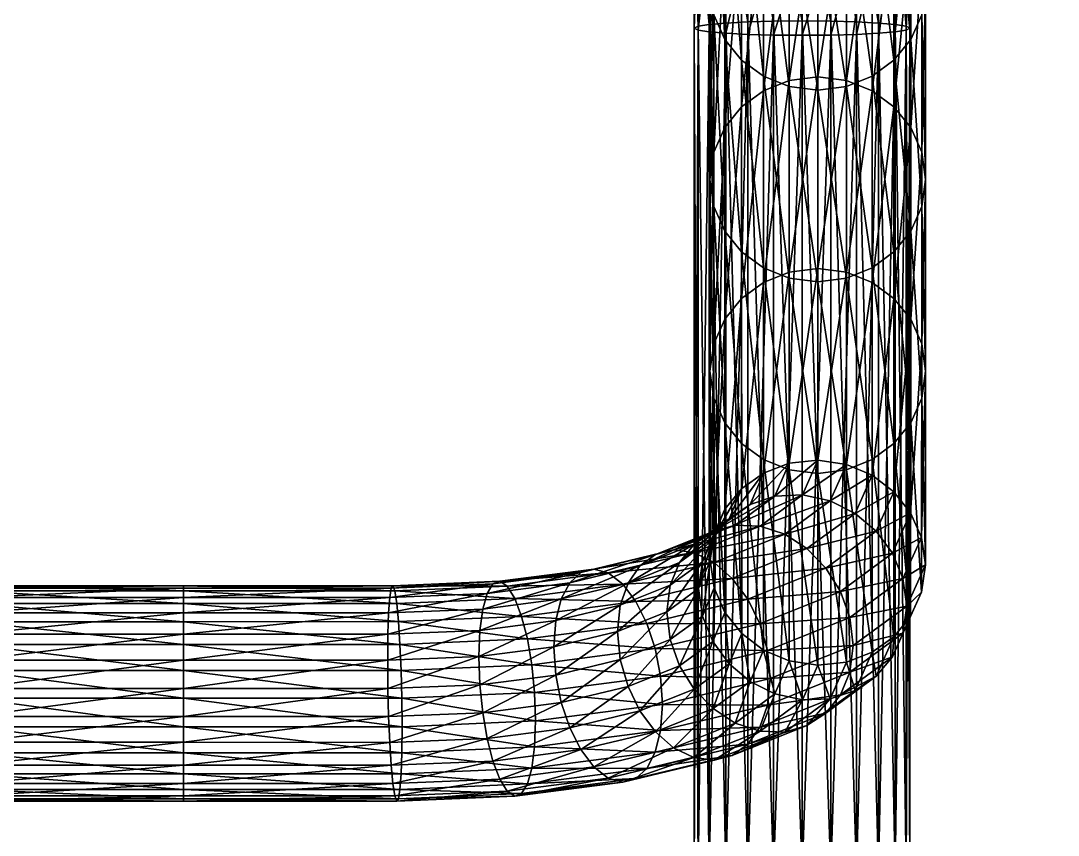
# Model space of a CAD drawing. Extents: x -41.6 to 42.5, y -37.8 to 42.9.
# Drawn here: x 30.28 to 42.55, y 20.46 to 30.09 of the extents above; entities that cross this region are included whole.
import ezdxf

# ---------------------------------------------------------------- set-up
doc = ezdxf.new("R2010")
doc.units = 0
doc.layers.add('VASSCRM', color=2, linetype='CONTINUOUS')
doc.layers.add('VASSREV', color=1, linetype='CONTINUOUS')

msp = doc.modelspace()

# ---------------------------------------------------------------- linework, layer by layer
at = {"layer": 'VASSREV', "color": 0, "extrusion": (-1, 0, 0), "const_width": 0.3}
msp.add_lwpolyline([(-35.646, 63.703, -1.00363), (-35.635, 66.679), (35.1, 66.679, -0.996383), (35.11, 63.703, 0.737191)], format="xyb", dxfattribs=at)
at = {"layer": 'VASSREV', "color": 0, "extrusion": (0, -0.309017, -0.951057), "const_width": 0.3}
msp.add_lwpolyline([(40.909, -10.841, 1.00363), (40.899, -7.864), (-39.949, -7.864, 0.996383), (-39.96, -10.841, -0.645004)], format="xyb", dxfattribs=at)

# ---------------------------------------------------------------- meshes
at = {"layer": 'VASSCRM', "color": 0}
mesh = msp.add_polyface(dxfattribs=at)
corners = [(39.703, 33.798, 77.05), (40.042, 31.575, 70.062), (39.703, 31.532, 70.076), (40.042, 33.841, 77.036), (40.346, 31.697, 70.022), (40.346, 33.963, 76.996), (40.604, 31.887, 69.96), (40.604, 34.153, 76.935), (40.803, 32.132, 69.881), (38.602, 34.399, 76.855), (38.802, 31.887, 69.96), (38.602, 32.132, 69.88), (38.802, 34.153, 76.935), (39.06, 31.697, 70.022), (39.06, 33.963, 76.996), (39.364, 31.575, 70.062), (39.364, 33.841, 77.036), (40.042, 29.309, 63.087), (40.346, 29.431, 63.047), (40.604, 29.621, 62.986), (40.803, 29.866, 62.906), (40.932, 32.422, 69.786), (40.932, 30.156, 62.812), (40.978, 32.744, 69.682), (40.978, 30.478, 62.707), (40.932, 33.066, 69.577), (40.932, 30.8, 62.603), (40.803, 33.356, 69.483), (40.803, 31.09, 62.509), (40.604, 33.601, 69.403), (40.604, 31.335, 62.429), (40.346, 33.791, 69.342), (40.346, 31.525, 62.367), (40.042, 31.647, 62.328), (40.042, 33.913, 69.302), (39.703, 31.69, 62.313), (39.703, 33.956, 69.288), (39.364, 31.647, 62.328), (39.364, 33.913, 69.302), (39.06, 31.525, 62.367), (39.06, 33.791, 69.342), (38.802, 33.601, 69.403), (38.802, 31.335, 62.429), (38.602, 33.356, 69.483), (38.602, 31.09, 62.509), (38.474, 33.066, 69.577), (38.474, 30.8, 62.603), (38.428, 32.744, 69.682), (38.428, 30.478, 62.707), (38.474, 32.422, 69.786), (38.474, 30.156, 62.812), (38.602, 29.866, 62.906), (38.802, 29.621, 62.986), (39.06, 29.431, 63.047), (39.364, 29.309, 63.087), (39.703, 29.266, 63.101), (40.803, 28.823, 55.534), (40.604, 29.069, 55.454), (40.346, 29.258, 55.393), (40.042, 29.381, 55.353), (39.703, 29.424, 55.339), (39.364, 29.381, 55.353), (39.06, 29.259, 55.393), (38.802, 29.069, 55.454), (38.602, 28.823, 55.534)]
mesh.append_faces([[corners[k] for k in face] for face in [(0, 1, 2), (3, 4, 1), (5, 6, 4), (7, 8, 6), (9, 10, 11), (12, 13, 10), (14, 15, 13), (16, 2, 15), (2, 1, 17), (1, 4, 18), (4, 6, 19), (4, 19, 18), (6, 8, 20), (6, 20, 19), (8, 21, 22), (8, 22, 20), (21, 23, 24), (21, 24, 22), (23, 25, 26), (23, 26, 24), (25, 27, 28), (25, 28, 26), (27, 29, 30), (27, 30, 28), (29, 31, 32), (29, 32, 30), (31, 33, 32), (34, 35, 33), (36, 37, 35), (38, 39, 37), (40, 41, 42), (40, 42, 39), (41, 43, 44), (41, 44, 42), (43, 45, 46), (43, 46, 44), (45, 47, 48), (45, 48, 46), (47, 49, 50), (47, 50, 48), (49, 11, 51), (49, 51, 50), (11, 10, 52), (11, 52, 51), (10, 13, 53), (10, 53, 52), (13, 15, 54), (15, 2, 55), (26, 28, 56), (28, 30, 57), (30, 32, 58), (32, 33, 59), (33, 35, 60), (35, 37, 61), (37, 39, 62), (39, 42, 63), (42, 44, 64)]], dxfattribs={"color": 0})
mesh = msp.add_polyface(dxfattribs=at)
corners = [(39.518, 32.633, 3.642), (39.18, 31.902, 3.019), (39.518, 31.879, 3.059), (40.793, 32.522, 1.958), (40.747, 32.352, 2.25), (40.747, 31.239, 1.78), (40.793, 31.328, 1.454), (40.619, 32.198, 2.513), (40.619, 31.159, 2.074), (40.419, 32.068, 2.736), (40.419, 31.091, 2.323), (40.161, 31.967, 2.908), (40.161, 31.038, 2.515), (39.857, 31.902, 3.019), (39.857, 31.004, 2.639), (39.518, 30.992, 2.683), (39.18, 31.004, 2.639), (38.875, 31.967, 2.908), (38.875, 31.038, 2.515), (38.617, 32.068, 2.736), (38.617, 31.091, 2.323), (38.418, 32.198, 2.513), (38.418, 31.159, 2.074), (38.289, 32.352, 2.25), (38.289, 31.239, 1.78), (38.243, 32.523, 1.958), (38.243, 31.328, 1.454), (38.289, 31.418, 1.127), (38.289, 32.693, 1.666), (38.418, 31.498, 0.833), (38.418, 32.847, 1.403), (38.617, 31.566, 0.584), (38.617, 32.977, 1.18), (38.875, 31.618, 0.392), (38.875, 33.078, 1.008), (39.18, 31.652, 0.268), (39.857, 33.143, 0.897), (40.161, 31.618, 0.392), (39.857, 31.652, 0.268), (40.161, 33.078, 1.008), (40.419, 31.566, 0.584), (40.419, 32.977, 1.18), (40.619, 31.498, 0.833), (40.619, 32.847, 1.403), (40.747, 31.418, 1.127), (40.747, 32.693, 1.666), (40.747, 29.977, 1.613), (40.619, 29.957, 1.916), (40.419, 29.94, 2.174), (40.161, 29.926, 2.373), (39.857, 29.918, 2.501), (38.875, 29.926, 2.373), (38.617, 29.94, 2.174), (38.418, 29.957, 1.916), (38.289, 29.977, 1.613), (38.243, 30, 1.275), (38.289, 30.023, 0.937), (38.418, 30.043, 0.633), (38.617, 30.06, 0.376), (38.875, 30.074, 0.177), (39.18, 30.082, 0.048), (39.518, 31.664, 0.224), (39.518, 30.085, 0.003), (39.857, 30.082, 0.048), (40.161, 30.074, 0.177), (40.419, 30.06, 0.376), (40.619, 30.043, 0.633), (40.747, 30.023, 0.937), (40.793, 30, 1.275)]
mesh.append_faces([[corners[k] for k in face] for face in [(0, 1, 2), (3, 4, 5), (3, 5, 6), (4, 7, 8), (4, 8, 5), (7, 9, 10), (7, 10, 8), (9, 11, 12), (9, 12, 10), (11, 13, 14), (11, 14, 12), (13, 2, 15), (13, 15, 14), (2, 1, 16), (2, 16, 15), (1, 17, 18), (1, 18, 16), (17, 19, 20), (17, 20, 18), (19, 21, 22), (19, 22, 20), (21, 23, 24), (21, 24, 22), (23, 25, 26), (23, 26, 24), (25, 27, 26), (28, 29, 27), (30, 31, 29), (32, 33, 31), (34, 35, 33), (36, 37, 38), (39, 40, 37), (41, 42, 40), (43, 44, 42), (45, 6, 44), (6, 5, 46), (5, 8, 47), (8, 10, 48), (10, 12, 49), (12, 14, 50), (16, 18, 51), (18, 20, 52), (20, 22, 53), (22, 24, 54), (24, 26, 55), (26, 27, 56), (27, 29, 57), (29, 31, 58), (31, 33, 59), (33, 35, 60), (35, 61, 62), (61, 38, 63), (38, 37, 64), (37, 40, 65), (40, 42, 66), (42, 44, 67), (44, 6, 68)]], dxfattribs={"color": 0})
mesh = msp.add_polyface(dxfattribs=at)
corners = [(40.793, 31.328, 1.454), (40.747, 29.977, 1.613), (40.793, 30, 1.275), (40.747, 31.239, 1.78), (40.619, 29.957, 1.916), (40.619, 31.159, 2.074), (40.419, 29.94, 2.174), (40.419, 31.091, 2.323), (40.161, 29.926, 2.373), (40.161, 31.038, 2.515), (39.857, 29.918, 2.501), (39.857, 31.004, 2.639), (39.518, 30.992, 2.683), (39.518, 29.915, 2.547), (39.18, 31.004, 2.639), (39.18, 29.918, 2.501), (38.875, 29.926, 2.373), (38.875, 31.038, 2.515), (38.617, 29.94, 2.174), (38.617, 31.091, 2.323), (38.418, 29.957, 1.916), (38.418, 31.159, 2.074), (38.289, 29.977, 1.613), (38.289, 31.239, 1.78), (38.243, 30, 1.275), (38.243, 31.328, 1.454), (38.289, 30.023, 0.937), (38.289, 31.418, 1.127), (38.418, 30.043, 0.633), (38.418, 31.498, 0.833), (38.617, 30.06, 0.376), (38.617, 31.566, 0.584), (38.875, 30.074, 0.177), (38.875, 31.618, 0.392), (39.18, 30.082, 0.048), (39.18, 31.652, 0.268), (39.518, 30.085, 0.003), (39.518, 31.664, 0.224), (39.857, 30.082, 0.048), (39.857, 31.652, 0.268), (40.161, 30.074, 0.177), (40.161, 31.618, 0.392), (40.419, 30.06, 0.376), (40.419, 31.566, 0.584), (40.619, 30.043, 0.633), (40.619, 31.498, 0.833), (40.747, 30.023, 0.937), (40.747, 31.418, 1.127), (40.747, 20, 1.613), (40.619, 20, 1.918), (40.419, 20, 2.176), (40.161, 20, 2.375), (39.857, 20, 2.504), (39.518, 20, 2.549), (39.18, 20, 2.504), (38.875, 20, 2.375), (38.617, 20, 2.176), (38.418, 20, 1.918), (38.289, 20, 1.613), (38.243, 20, 1.275), (38.289, 20, 0.936), (38.418, 20, 0.632), (38.617, 20, 0.374), (38.875, 20, 0.174), (39.18, 20, 0.046), (39.518, 20), (39.857, 20, 0.046), (40.161, 20, 0.174), (40.419, 20, 0.374), (40.619, 20, 0.632), (40.747, 20, 0.936), (40.793, 20, 1.275)]
mesh.append_faces([[corners[k] for k in face] for face in [(0, 1, 2), (3, 4, 1), (5, 6, 4), (7, 8, 6), (9, 10, 8), (11, 12, 13), (11, 13, 10), (12, 14, 15), (12, 15, 13), (14, 16, 15), (17, 18, 16), (19, 20, 18), (21, 22, 20), (23, 24, 22), (25, 26, 24), (27, 28, 26), (29, 30, 28), (31, 32, 30), (33, 34, 32), (35, 36, 34), (37, 38, 36), (39, 40, 38), (41, 42, 40), (43, 44, 42), (45, 46, 44), (47, 2, 46), (2, 1, 48), (1, 4, 49), (4, 6, 50), (6, 8, 51), (8, 10, 52), (10, 13, 53), (13, 15, 54), (15, 16, 55), (16, 18, 56), (18, 20, 57), (20, 22, 58), (22, 24, 59), (24, 26, 60), (26, 28, 61), (28, 30, 62), (30, 32, 63), (30, 63, 62), (32, 34, 64), (32, 64, 63), (34, 36, 65), (34, 65, 64), (36, 38, 66), (36, 66, 65), (38, 40, 67), (38, 67, 66), (40, 42, 68), (40, 68, 67), (42, 44, 69), (42, 69, 68), (44, 46, 70), (46, 2, 71)]], dxfattribs={"color": 0})
mesh = msp.add_polyface(dxfattribs=at)
corners = [(39.703, 31.532, 70.076), (40.042, 29.309, 63.087), (39.703, 29.266, 63.101), (40.042, 31.575, 70.062), (40.346, 29.431, 63.047), (39.06, 31.697, 70.022), (39.364, 29.309, 63.087), (39.06, 29.431, 63.047), (39.364, 31.575, 70.062), (40.042, 27.043, 56.113), (40.346, 27.165, 56.073), (40.604, 29.621, 62.986), (40.604, 27.355, 56.011), (40.803, 29.866, 62.906), (40.803, 27.6, 55.932), (40.932, 30.156, 62.812), (40.932, 27.89, 55.838), (40.978, 30.478, 62.707), (40.978, 28.212, 55.733), (40.932, 30.8, 62.603), (40.932, 28.534, 55.628), (40.803, 28.823, 55.534), (40.803, 31.09, 62.509), (40.604, 29.069, 55.454), (40.604, 31.335, 62.429), (40.346, 29.258, 55.393), (40.346, 31.525, 62.367), (40.042, 29.381, 55.353), (40.042, 31.647, 62.328), (39.703, 29.424, 55.339), (39.703, 31.69, 62.313), (39.364, 29.381, 55.353), (39.364, 31.647, 62.328), (39.06, 29.259, 55.393), (39.06, 31.525, 62.367), (38.802, 29.069, 55.454), (38.802, 31.335, 62.429), (38.602, 28.823, 55.534), (38.602, 31.09, 62.509), (38.474, 30.8, 62.603), (38.474, 28.534, 55.628), (38.428, 30.478, 62.707), (38.428, 28.212, 55.733), (38.474, 30.156, 62.812), (38.474, 27.89, 55.838), (38.602, 29.866, 62.906), (38.602, 27.6, 55.932), (38.802, 29.621, 62.986), (38.802, 27.355, 56.011), (39.06, 27.165, 56.073), (39.364, 27.043, 56.113), (39.703, 26.999, 56.127), (40.803, 26.557, 48.56), (40.604, 26.803, 48.48), (40.346, 26.992, 48.418), (40.042, 27.115, 48.379), (39.703, 27.158, 48.365), (39.364, 27.115, 48.379), (39.06, 26.992, 48.418), (38.802, 26.803, 48.48), (38.602, 26.557, 48.56), (38.474, 26.268, 48.654)]
mesh.append_faces([[corners[k] for k in face] for face in [(0, 1, 2), (3, 4, 1), (5, 6, 7), (8, 2, 6), (2, 1, 9), (1, 4, 10), (1, 10, 9), (4, 11, 12), (4, 12, 10), (11, 13, 14), (11, 14, 12), (13, 15, 16), (13, 16, 14), (15, 17, 18), (15, 18, 16), (17, 19, 20), (17, 20, 18), (19, 21, 20), (22, 23, 21), (24, 25, 23), (26, 27, 25), (28, 29, 27), (30, 31, 29), (32, 33, 31), (34, 35, 33), (36, 37, 35), (38, 39, 40), (38, 40, 37), (39, 41, 42), (39, 42, 40), (41, 43, 44), (41, 44, 42), (43, 45, 46), (43, 46, 44), (45, 47, 48), (45, 48, 46), (47, 7, 49), (47, 49, 48), (7, 6, 50), (7, 50, 49), (6, 2, 51), (6, 51, 50), (20, 21, 52), (21, 23, 53), (23, 25, 54), (25, 27, 55), (25, 55, 54), (27, 29, 56), (27, 56, 55), (29, 31, 57), (29, 57, 56), (31, 33, 58), (31, 58, 57), (33, 35, 59), (35, 37, 60), (37, 40, 61)]], dxfattribs={"color": 0})
mesh = msp.add_polyface(dxfattribs=at)
corners = [(40.793, 30, 1.275), (40.747, 20, 1.613), (40.793, 20, 1.275), (40.747, 29.977, 1.613), (40.619, 20, 1.918), (40.619, 29.957, 1.916), (40.419, 20, 2.176), (40.419, 29.94, 2.174), (40.161, 20, 2.375), (40.161, 29.926, 2.373), (39.857, 20, 2.504), (39.857, 29.918, 2.501), (39.518, 20, 2.549), (39.518, 29.915, 2.547), (39.18, 20, 2.504), (39.18, 29.918, 2.501), (38.875, 20, 2.375), (38.875, 29.926, 2.373), (38.617, 20, 2.176), (38.617, 29.94, 2.174), (38.418, 20, 1.918), (38.418, 29.957, 1.916), (38.289, 20, 1.613), (38.289, 29.977, 1.613), (38.243, 20, 1.275), (38.243, 30, 1.275), (38.289, 20, 0.936), (38.289, 30.023, 0.937), (38.418, 20, 0.632), (38.418, 30.043, 0.633), (38.617, 20, 0.374), (40.619, 30.043, 0.633), (40.747, 20, 0.936), (40.619, 20, 0.632), (40.747, 30.023, 0.937), (40.747, 10, 1.613), (40.619, 10, 1.918), (40.419, 10, 2.176), (40.161, 10, 2.375), (39.857, 10, 2.504), (39.518, 10, 2.549), (39.18, 10, 2.504), (38.875, 10, 2.375), (38.617, 10, 2.176), (38.418, 10, 1.918), (38.289, 10, 1.613), (38.243, 10, 1.275), (38.289, 10, 0.936), (38.418, 10, 0.632), (38.617, 10, 0.374), (38.875, 20, 0.174), (38.875, 10, 0.174), (39.18, 20, 0.046), (39.18, 10, 0.046), (39.518, 20), (39.518, 10), (39.857, 20, 0.046), (39.857, 10, 0.046), (40.161, 20, 0.174), (40.161, 10, 0.174), (40.419, 20, 0.374), (40.419, 10, 0.374), (40.619, 10, 0.632), (40.747, 10, 0.936), (40.793, 10, 1.275)]
mesh.append_faces([[corners[k] for k in face] for face in [(0, 1, 2), (3, 4, 1), (5, 6, 4), (7, 8, 6), (9, 10, 8), (11, 12, 10), (13, 14, 12), (15, 16, 14), (17, 18, 16), (19, 20, 18), (21, 22, 20), (23, 24, 22), (25, 26, 24), (27, 28, 26), (29, 30, 28), (31, 32, 33), (34, 2, 32), (2, 1, 35), (1, 4, 36), (4, 6, 37), (6, 8, 38), (8, 10, 39), (10, 12, 40), (12, 14, 41), (14, 16, 42), (16, 18, 43), (16, 43, 42), (18, 20, 44), (18, 44, 43), (20, 22, 45), (20, 45, 44), (22, 24, 46), (22, 46, 45), (24, 26, 47), (24, 47, 46), (26, 28, 48), (26, 48, 47), (28, 30, 49), (28, 49, 48), (30, 50, 51), (30, 51, 49), (50, 52, 53), (50, 53, 51), (52, 54, 55), (52, 55, 53), (54, 56, 57), (54, 57, 55), (56, 58, 59), (56, 59, 57), (58, 60, 61), (58, 61, 59), (60, 33, 62), (60, 62, 61), (33, 32, 63), (33, 63, 62), (32, 2, 64), (32, 64, 63)]], dxfattribs={"color": 0})
mesh = msp.add_polyface(dxfattribs=at)
corners = [(39.703, 29.266, 63.101), (40.042, 27.043, 56.113), (39.703, 26.999, 56.127), (40.042, 24.777, 49.138), (39.703, 24.733, 49.152), (40.346, 27.165, 56.073), (40.346, 24.899, 49.099), (40.604, 27.355, 56.011), (40.604, 25.089, 49.037), (40.803, 27.6, 55.932), (40.803, 25.334, 48.957), (40.932, 27.89, 55.838), (40.932, 25.624, 48.863), (40.978, 28.212, 55.733), (40.978, 25.946, 48.759), (40.932, 28.534, 55.628), (40.932, 26.268, 48.654), (40.803, 26.557, 48.56), (40.803, 28.823, 55.534), (40.604, 26.803, 48.48), (40.604, 29.069, 55.454), (40.346, 26.992, 48.418), (39.06, 29.259, 55.393), (38.802, 26.803, 48.48), (39.06, 26.992, 48.418), (38.802, 29.069, 55.454), (38.602, 26.557, 48.56), (38.602, 28.823, 55.534), (38.474, 26.268, 48.654), (38.474, 28.534, 55.628), (38.428, 28.212, 55.733), (38.428, 25.946, 48.759), (38.474, 27.89, 55.838), (38.474, 25.624, 48.863), (38.602, 27.6, 55.932), (38.602, 25.334, 48.957), (38.802, 27.355, 56.011), (38.802, 25.089, 49.037), (39.06, 27.165, 56.073), (39.06, 24.899, 49.099), (39.364, 27.043, 56.113), (39.364, 24.777, 49.138), (40.975, 23.653, 41.703), (40.929, 23.976, 41.601), (40.801, 24.268, 41.515), (40.602, 24.518, 41.448), (40.345, 24.713, 41.403), (40.042, 27.115, 48.379), (40.041, 24.842, 41.383), (39.703, 27.158, 48.365), (39.703, 24.892, 41.39), (39.364, 27.115, 48.379), (39.365, 24.856, 41.426), (39.061, 24.74, 41.485), (38.804, 24.555, 41.563), (38.605, 24.314, 41.655), (38.476, 24.027, 41.758), (38.431, 23.706, 41.865), (38.476, 23.383, 41.967)]
mesh.append_faces([[corners[k] for k in face] for face in [(0, 1, 2), (2, 1, 3), (2, 3, 4), (1, 5, 6), (1, 6, 3), (5, 7, 8), (5, 8, 6), (7, 9, 10), (7, 10, 8), (9, 11, 12), (9, 12, 10), (11, 13, 14), (11, 14, 12), (13, 15, 16), (13, 16, 14), (15, 17, 16), (18, 19, 17), (20, 21, 19), (22, 23, 24), (25, 26, 23), (27, 28, 26), (29, 30, 31), (29, 31, 28), (30, 32, 33), (30, 33, 31), (32, 34, 35), (32, 35, 33), (34, 36, 37), (34, 37, 35), (36, 38, 39), (36, 39, 37), (38, 40, 41), (38, 41, 39), (40, 2, 4), (40, 4, 41), (12, 14, 42), (14, 16, 43), (16, 17, 44), (17, 19, 45), (17, 45, 44), (19, 21, 46), (19, 46, 45), (21, 47, 48), (21, 48, 46), (47, 49, 50), (47, 50, 48), (49, 51, 52), (49, 52, 50), (51, 24, 53), (51, 53, 52), (24, 23, 54), (24, 54, 53), (23, 26, 55), (23, 55, 54), (26, 28, 56), (28, 31, 57), (31, 33, 58)]], dxfattribs={"color": 0})
mesh = msp.add_polyface(dxfattribs=at)
corners = [(39.703, 24.733, 49.152), (40.042, 24.777, 49.138), (40.041, 22.504, 42.142), (40.346, 24.899, 49.099), (40.345, 22.62, 42.083), (40.604, 25.089, 49.037), (40.602, 22.804, 42.005), (40.803, 25.334, 48.957), (40.801, 23.045, 41.913), (40.932, 25.624, 48.863), (40.929, 23.332, 41.811), (40.975, 23.653, 41.703), (40.978, 25.946, 48.759), (40.929, 23.976, 41.601), (40.932, 26.268, 48.654), (40.801, 24.268, 41.515), (38.602, 26.557, 48.56), (38.476, 24.027, 41.758), (38.605, 24.314, 41.655), (38.474, 26.268, 48.654), (38.431, 23.706, 41.865), (38.428, 25.946, 48.759), (38.476, 23.383, 41.967), (38.474, 25.624, 48.863), (38.602, 25.334, 48.957), (38.605, 23.091, 42.053), (38.802, 25.089, 49.037), (38.804, 22.841, 42.12), (39.06, 24.899, 49.099), (39.061, 22.646, 42.165), (39.364, 24.777, 49.138), (39.365, 22.518, 42.185), (39.703, 22.467, 42.178), (40.586, 23.791, 40.046), (40.602, 24.518, 41.448), (40.393, 24.053, 40.016), (40.345, 24.713, 41.403), (40.145, 24.263, 40.019), (40.041, 24.842, 41.383), (39.851, 24.411, 40.056), (39.703, 24.892, 41.39), (39.524, 24.481, 40.127), (39.365, 24.856, 41.426), (39.197, 24.466, 40.226), (39.061, 24.74, 41.485), (38.904, 24.368, 40.342), (38.804, 24.555, 41.563), (38.655, 24.2, 40.468), (38.462, 23.97, 40.598), (38.338, 23.691, 40.724), (39.575, 23.846, 38.736), (39.312, 24.016, 38.843), (39.02, 24.112, 38.991), (38.727, 24.122, 39.168), (38.464, 24.047, 39.354), (38.242, 23.898, 39.539), (38.069, 23.683, 39.714), (38.477, 23.682, 37.815), (38.237, 23.8, 38.029), (37.998, 23.83, 38.27), (37.783, 23.775, 38.515), (37.6, 23.641, 38.75)]
mesh.append_faces([[corners[k] for k in face] for face in [(0, 1, 2), (1, 3, 4), (3, 5, 6), (5, 7, 8), (7, 9, 10), (7, 10, 8), (9, 11, 10), (12, 13, 11), (14, 15, 13), (16, 17, 18), (19, 20, 17), (21, 22, 20), (23, 24, 25), (23, 25, 22), (24, 26, 27), (26, 28, 29), (28, 30, 31), (30, 0, 32), (13, 15, 33), (15, 34, 35), (15, 35, 33), (34, 36, 37), (34, 37, 35), (36, 38, 39), (36, 39, 37), (38, 40, 41), (38, 41, 39), (40, 42, 43), (40, 43, 41), (42, 44, 45), (42, 45, 43), (44, 46, 47), (44, 47, 45), (46, 18, 48), (46, 48, 47), (18, 17, 49), (18, 49, 48), (35, 37, 50), (37, 39, 51), (37, 51, 50), (39, 41, 52), (39, 52, 51), (41, 43, 53), (41, 53, 52), (43, 45, 54), (43, 54, 53), (45, 47, 55), (45, 55, 54), (47, 48, 56), (47, 56, 55), (50, 51, 57), (51, 52, 58), (52, 53, 59), (52, 59, 58), (53, 54, 60), (53, 60, 59), (54, 55, 61)]], dxfattribs={"color": 0})
mesh = msp.add_polyface(dxfattribs=at)
corners = [(38.602, 25.334, 48.957), (38.804, 22.841, 42.12), (38.605, 23.091, 42.053), (38.802, 25.089, 49.037), (39.061, 22.646, 42.165), (39.06, 24.899, 49.099), (39.365, 22.518, 42.185), (38.476, 24.027, 41.758), (38.431, 23.706, 41.865), (38.294, 23.373, 40.84), (38.338, 23.691, 40.724), (38.476, 23.383, 41.967), (38.338, 23.047, 40.934), (38.462, 22.747, 40.995), (38.655, 22.485, 41.025), (38.904, 22.275, 41.022), (39.197, 22.128, 40.985), (38.462, 23.97, 40.598), (37.958, 23.414, 39.87), (38.069, 23.683, 39.714), (37.919, 23.099, 39.997), (37.958, 22.77, 40.079), (38.069, 22.46, 40.112), (38.242, 22.183, 40.096), (38.464, 21.954, 40.034), (38.727, 21.784, 39.927), (39.02, 21.688, 39.779), (39.312, 21.678, 39.602), (38.477, 21.344, 38.575), (38.237, 21.375, 38.816), (39.575, 21.753, 39.417), (38.692, 21.4, 38.33), (38.875, 21.533, 38.095), (39.798, 23.617, 38.674), (38.692, 23.493, 37.65), (38.875, 23.247, 37.538), (39.575, 23.846, 38.736), (38.477, 23.682, 37.815), (39.312, 24.016, 38.843), (38.237, 23.8, 38.029), (37.783, 21.681, 39.195), (37.998, 21.492, 39.03), (37.55, 21.127, 37.491), (37.68, 21.248, 37.217), (39.016, 21.735, 37.881), (37.781, 21.44, 36.974), (39.107, 21.997, 37.701), (37.845, 21.696, 36.774), (39.139, 22.309, 37.565), (37.868, 22.005, 36.632), (39.107, 22.641, 37.491), (37.845, 22.34, 36.565), (39.016, 22.958, 37.484), (37.781, 22.664, 36.576), (37.68, 22.962, 36.66), (37.55, 23.221, 36.81), (37.396, 23.424, 37.021)]
mesh.append_faces([[corners[k] for k in face] for face in [(0, 1, 2), (3, 4, 1), (5, 6, 4), (7, 8, 9), (7, 9, 10), (8, 11, 12), (8, 12, 9), (11, 2, 13), (11, 13, 12), (2, 1, 14), (2, 14, 13), (1, 4, 15), (1, 15, 14), (4, 16, 15), (17, 10, 18), (17, 18, 19), (10, 9, 20), (9, 12, 21), (12, 13, 22), (12, 22, 21), (13, 14, 23), (13, 23, 22), (14, 15, 24), (14, 24, 23), (15, 16, 25), (15, 25, 24), (16, 26, 25), (26, 27, 28), (26, 28, 29), (27, 30, 31), (27, 31, 28), (30, 32, 31), (33, 34, 35), (36, 37, 34), (38, 39, 37), (23, 24, 40), (24, 25, 41), (24, 41, 40), (25, 26, 29), (25, 29, 41), (28, 31, 42), (31, 32, 43), (32, 44, 45), (32, 45, 43), (44, 46, 47), (44, 47, 45), (46, 48, 49), (46, 49, 47), (48, 50, 51), (48, 51, 49), (50, 52, 53), (50, 53, 51), (52, 35, 54), (52, 54, 53), (35, 34, 55), (34, 37, 56)]], dxfattribs={"color": 0})
mesh = msp.add_polyface(dxfattribs=at)
corners = [(39.703, 24.733, 49.152), (40.041, 22.504, 42.142), (39.703, 22.467, 42.178), (40.042, 24.777, 49.138), (40.345, 22.62, 42.083), (40.346, 24.899, 49.099), (40.602, 22.804, 42.005), (40.604, 25.089, 49.037), (40.801, 23.045, 41.913), (39.364, 24.777, 49.138), (39.365, 22.518, 42.185), (39.851, 22.072, 40.816), (39.524, 22.057, 40.915), (40.144, 22.17, 40.7), (40.393, 22.339, 40.573), (40.586, 22.568, 40.444), (40.929, 23.332, 41.811), (40.71, 22.847, 40.317), (40.975, 23.653, 41.703), (40.754, 23.165, 40.201), (40.929, 23.976, 41.601), (40.71, 23.491, 40.108), (40.586, 23.791, 40.046), (39.061, 22.646, 42.165), (39.197, 22.128, 40.985), (39.312, 21.678, 39.602), (39.02, 21.688, 39.779), (39.575, 21.753, 39.417), (39.798, 21.902, 39.231), (39.97, 22.117, 39.056), (40.081, 22.386, 38.9), (40.12, 22.701, 38.773), (40.081, 23.03, 38.691), (39.97, 23.34, 38.658), (40.393, 24.053, 40.016), (39.798, 23.617, 38.674), (39.575, 23.846, 38.736), (38.875, 21.533, 38.095), (39.016, 21.735, 37.881), (39.107, 21.997, 37.701), (39.139, 22.309, 37.565), (39.107, 22.641, 37.491), (39.016, 22.958, 37.484), (38.875, 23.247, 37.538), (38.692, 23.493, 37.65)]
mesh.append_faces([[corners[k] for k in face] for face in [(0, 1, 2), (3, 4, 1), (5, 6, 4), (7, 8, 6), (9, 2, 10), (2, 1, 11), (2, 11, 12), (1, 4, 13), (1, 13, 11), (4, 6, 14), (4, 14, 13), (6, 8, 15), (6, 15, 14), (8, 16, 17), (8, 17, 15), (16, 18, 19), (16, 19, 17), (18, 20, 21), (18, 21, 19), (20, 22, 21), (23, 10, 24), (10, 2, 12), (10, 12, 24), (12, 11, 25), (12, 25, 26), (11, 13, 27), (11, 27, 25), (13, 14, 28), (13, 28, 27), (14, 15, 29), (14, 29, 28), (15, 17, 30), (15, 30, 29), (17, 19, 31), (17, 31, 30), (19, 21, 32), (19, 32, 31), (21, 22, 33), (21, 33, 32), (22, 34, 35), (22, 35, 33), (34, 36, 35), (24, 12, 26), (27, 28, 37), (28, 29, 38), (28, 38, 37), (29, 30, 39), (29, 39, 38), (30, 31, 40), (30, 40, 39), (31, 32, 41), (31, 41, 40), (32, 33, 42), (32, 42, 41), (33, 35, 43), (33, 43, 42), (35, 36, 44)]], dxfattribs={"color": 0})
mesh = msp.add_polyface(dxfattribs=at)
corners = [(38.338, 23.691, 40.724), (37.919, 23.099, 39.997), (37.958, 23.414, 39.87), (38.294, 23.373, 40.84), (37.958, 22.77, 40.079), (38.464, 24.047, 39.354), (37.6, 23.641, 38.75), (37.783, 23.775, 38.515), (38.242, 23.898, 39.539), (38.069, 23.683, 39.714), (37.459, 23.439, 38.964), (37.368, 23.178, 39.144), (37.336, 22.866, 39.28), (37.368, 22.534, 39.354), (37.459, 22.216, 39.361), (38.875, 23.247, 37.538), (37.55, 23.221, 36.81), (37.68, 22.962, 36.66), (38.692, 23.493, 37.65), (37.396, 23.424, 37.021), (38.477, 23.682, 37.815), (38.237, 23.8, 38.029), (37.225, 23.558, 37.285), (37.998, 23.83, 38.27), (37.055, 23.605, 37.577), (36.901, 23.564, 37.867), (36.771, 23.443, 38.14), (36.67, 23.251, 38.384), (36.605, 22.996, 38.583), (36.582, 22.686, 38.725), (36.605, 22.351, 38.793), (37.781, 22.664, 36.576), (36.269, 22.778, 36.094), (36.321, 22.473, 35.99), (36.201, 23.045, 36.269), (36.12, 23.258, 36.508), (36.031, 23.402, 36.805), (35.942, 23.46, 37.13), (35.862, 23.428, 37.449), (35.794, 23.315, 37.747), (35.741, 23.129, 38.01), (35.707, 22.878, 38.222), (35.695, 22.57, 38.368), (34.763, 22.714, 35.895), (34.746, 22.983, 36.078), (34.725, 23.199, 36.328), (34.703, 23.347, 36.635), (34.68, 23.408, 36.97), (34.66, 23.379, 37.299), (34.643, 23.269, 37.605)]
mesh.append_faces([[corners[k] for k in face] for face in [(0, 1, 2), (3, 4, 1), (5, 6, 7), (8, 9, 10), (8, 10, 6), (9, 2, 11), (9, 11, 10), (2, 1, 12), (2, 12, 11), (1, 4, 13), (1, 13, 12), (4, 14, 13), (15, 16, 17), (18, 19, 16), (20, 21, 22), (20, 22, 19), (21, 23, 24), (21, 24, 22), (23, 7, 25), (23, 25, 24), (7, 6, 26), (7, 26, 25), (6, 10, 27), (6, 27, 26), (10, 11, 28), (10, 28, 27), (11, 12, 29), (11, 29, 28), (12, 13, 30), (12, 30, 29), (31, 17, 32), (31, 32, 33), (17, 16, 34), (17, 34, 32), (16, 19, 35), (16, 35, 34), (19, 22, 36), (19, 36, 35), (22, 24, 37), (22, 37, 36), (24, 25, 38), (24, 38, 37), (25, 26, 39), (25, 39, 38), (26, 27, 40), (26, 40, 39), (27, 28, 41), (27, 41, 40), (28, 29, 42), (28, 42, 41), (33, 32, 43), (32, 34, 44), (34, 35, 45), (35, 36, 46), (36, 37, 47), (37, 38, 48), (38, 39, 49)]], dxfattribs={"color": 0})
mesh = msp.add_polyface(dxfattribs=at)
corners = [(36.031, 20.977, 37.593), (34.725, 20.861, 37.087), (34.703, 20.922, 37.423), (36.12, 20.92, 37.268), (34.746, 20.889, 36.759), (36.201, 20.951, 36.949), (34.763, 21, 36.452), (36.269, 21.064, 36.651), (34.776, 21.183, 36.183), (36.321, 21.25, 36.388), (34.785, 21.433, 35.967), (36.355, 21.501, 36.176), (34.788, 21.741, 35.819), (36.367, 21.81, 36.029), (34.785, 22.078, 35.758), (36.355, 22.145, 35.966), (34.776, 22.407, 35.786), (36.321, 22.473, 35.99), (34.763, 22.714, 35.895), (36.269, 22.778, 36.094), (34.746, 22.983, 36.078), (36.201, 23.045, 36.269), (34.725, 23.199, 36.328), (36.12, 23.258, 36.508), (34.703, 23.347, 36.635), (36.031, 23.402, 36.805), (34.68, 23.408, 36.97), (35.942, 23.46, 37.13), (34.66, 23.379, 37.299), (35.862, 23.428, 37.449), (34.643, 23.269, 37.605), (35.794, 23.315, 37.747), (35.741, 23.129, 38.01), (34.629, 23.085, 37.874), (35.707, 22.878, 38.222), (34.621, 22.836, 38.091), (35.695, 22.57, 38.368), (34.618, 22.527, 38.238), (35.707, 22.234, 38.431), (34.621, 22.191, 38.3), (35.741, 21.906, 38.407), (34.629, 21.862, 38.272), (35.794, 21.601, 38.304), (34.643, 21.555, 38.162), (34.66, 21.286, 37.979), (35.862, 21.335, 38.129), (34.68, 21.07, 37.73), (35.942, 21.122, 37.889), (32.203, 20.861, 37.087), (32.203, 20.889, 36.757), (32.203, 20.999, 36.45), (32.203, 21.183, 36.181), (32.203, 21.433, 35.964), (32.203, 21.741, 35.816), (32.203, 22.077, 35.755), (32.203, 22.406, 35.783), (32.203, 22.713, 35.893), (32.203, 22.982, 36.077), (32.203, 23.199, 36.327), (32.203, 23.347, 36.635), (32.203, 23.408, 36.971), (32.203, 23.38, 37.3), (32.203, 23.27, 37.607), (32.203, 23.086, 37.877), (32.203, 22.836, 38.093), (32.203, 22.528, 38.241), (32.203, 22.192, 38.302), (32.203, 21.863, 38.274), (32.203, 21.556, 38.164), (32.203, 21.286, 37.981), (32.203, 21.07, 37.731), (32.203, 20.922, 37.423)]
mesh.append_faces([[corners[k] for k in face] for face in [(0, 1, 2), (3, 4, 1), (5, 6, 4), (7, 8, 6), (9, 10, 8), (11, 12, 10), (13, 14, 12), (15, 16, 14), (17, 18, 16), (19, 20, 18), (21, 22, 20), (23, 24, 22), (25, 26, 24), (27, 28, 26), (29, 30, 28), (31, 32, 33), (31, 33, 30), (32, 34, 35), (32, 35, 33), (34, 36, 37), (34, 37, 35), (36, 38, 39), (36, 39, 37), (38, 40, 41), (38, 41, 39), (40, 42, 43), (40, 43, 41), (42, 44, 43), (45, 46, 44), (47, 2, 46), (2, 1, 48), (1, 4, 49), (4, 6, 50), (6, 8, 51), (8, 10, 52), (10, 12, 53), (10, 53, 52), (12, 14, 54), (12, 54, 53), (14, 16, 55), (14, 55, 54), (16, 18, 56), (18, 20, 57), (20, 22, 58), (22, 24, 59), (24, 26, 60), (26, 28, 61), (28, 30, 62), (30, 33, 63), (33, 35, 64), (35, 37, 65), (37, 39, 66), (39, 41, 67), (41, 43, 68), (43, 44, 69), (44, 46, 70), (46, 2, 71)]], dxfattribs={"color": 0})
mesh = msp.add_polyface(dxfattribs=at)
corners = [(32.203, 20.922, 37.423), (29.703, 20.861, 37.087), (29.703, 20.922, 37.423), (32.203, 20.861, 37.087), (29.703, 20.889, 36.757), (32.203, 20.889, 36.757), (29.703, 20.999, 36.45), (32.203, 20.999, 36.45), (29.703, 21.183, 36.181), (32.203, 21.183, 36.181), (29.703, 21.433, 35.964), (32.203, 21.433, 35.964), (29.703, 21.741, 35.816), (32.203, 21.741, 35.816), (29.703, 22.077, 35.755), (32.203, 22.077, 35.755), (29.703, 22.406, 35.783), (32.203, 22.406, 35.783), (29.703, 22.713, 35.893), (32.203, 22.713, 35.893), (29.703, 22.982, 36.077), (32.203, 22.982, 36.077), (29.703, 23.199, 36.327), (32.203, 23.199, 36.327), (29.703, 23.347, 36.635), (32.203, 23.347, 36.635), (29.703, 23.408, 36.971), (27.203, 20.861, 37.087), (27.203, 20.889, 36.757), (27.203, 20.999, 36.45), (27.203, 21.183, 36.181), (27.203, 21.433, 35.964), (27.203, 21.741, 35.816), (27.203, 22.077, 35.755), (27.203, 22.406, 35.783), (27.203, 22.713, 35.893), (27.203, 22.982, 36.077), (27.203, 23.199, 36.327), (27.203, 23.347, 36.635), (27.203, 23.408, 36.971), (29.703, 23.38, 37.3), (27.203, 23.38, 37.3), (29.703, 23.27, 37.607), (27.203, 23.27, 37.607), (29.703, 23.086, 37.877), (27.203, 23.086, 37.877), (29.703, 22.836, 38.093), (27.203, 22.836, 38.093), (29.703, 22.528, 38.241), (27.203, 22.528, 38.241), (29.703, 22.192, 38.302), (27.203, 22.192, 38.302), (29.703, 21.863, 38.274), (27.203, 21.863, 38.274), (29.703, 21.556, 38.164), (27.203, 21.556, 38.164), (29.703, 21.286, 37.981), (27.203, 21.286, 37.981), (29.703, 21.07, 37.731), (27.203, 21.07, 37.731), (27.203, 20.922, 37.423)]
mesh.append_faces([[corners[k] for k in face] for face in [(0, 1, 2), (3, 4, 1), (5, 6, 4), (7, 8, 6), (9, 10, 8), (11, 12, 10), (13, 14, 12), (15, 16, 14), (17, 18, 16), (19, 20, 18), (21, 22, 20), (23, 24, 22), (25, 26, 24), (2, 1, 27), (1, 4, 28), (4, 6, 29), (6, 8, 30), (8, 10, 31), (8, 31, 30), (10, 12, 32), (10, 32, 31), (12, 14, 33), (12, 33, 32), (14, 16, 34), (14, 34, 33), (16, 18, 35), (16, 35, 34), (18, 20, 36), (18, 36, 35), (20, 22, 37), (20, 37, 36), (22, 24, 38), (22, 38, 37), (24, 26, 39), (24, 39, 38), (26, 40, 41), (26, 41, 39), (40, 42, 43), (40, 43, 41), (42, 44, 45), (42, 45, 43), (44, 46, 47), (44, 47, 45), (46, 48, 49), (46, 49, 47), (48, 50, 51), (48, 51, 49), (50, 52, 53), (50, 53, 51), (52, 54, 55), (52, 55, 53), (54, 56, 57), (54, 57, 55), (56, 58, 59), (56, 59, 57), (58, 2, 60), (58, 60, 59)]], dxfattribs={"color": 0})
mesh = msp.add_polyface(dxfattribs=at)
corners = [(34.703, 20.922, 37.423), (32.203, 20.861, 37.087), (32.203, 20.922, 37.423), (34.725, 20.861, 37.087), (32.203, 20.889, 36.757), (34.746, 20.889, 36.759), (32.203, 20.999, 36.45), (34.763, 21, 36.452), (32.203, 21.183, 36.181), (34.776, 21.183, 36.183), (32.203, 21.433, 35.964), (34.776, 22.407, 35.786), (32.203, 22.713, 35.893), (32.203, 22.406, 35.783), (34.763, 22.714, 35.895), (32.203, 22.982, 36.077), (34.746, 22.983, 36.078), (32.203, 23.199, 36.327), (34.725, 23.199, 36.328), (32.203, 23.347, 36.635), (34.703, 23.347, 36.635), (32.203, 23.408, 36.971), (34.68, 23.408, 36.97), (32.203, 23.38, 37.3), (34.66, 23.379, 37.299), (32.203, 23.27, 37.607), (34.643, 23.269, 37.605), (32.203, 23.086, 37.877), (34.629, 23.085, 37.874), (32.203, 22.836, 38.093), (34.621, 22.836, 38.091), (32.203, 22.528, 38.241), (34.618, 22.527, 38.238), (32.203, 22.192, 38.302), (34.621, 22.191, 38.3), (32.203, 21.863, 38.274), (34.629, 21.862, 38.272), (32.203, 21.556, 38.164), (34.643, 21.555, 38.162), (32.203, 21.286, 37.981), (34.66, 21.286, 37.979), (32.203, 21.07, 37.731), (34.68, 21.07, 37.73), (29.703, 20.861, 37.087), (29.703, 20.889, 36.757), (29.703, 20.999, 36.45), (29.703, 21.183, 36.181), (29.703, 21.433, 35.964), (32.203, 21.741, 35.816), (29.703, 21.741, 35.816), (32.203, 22.077, 35.755), (29.703, 22.077, 35.755), (29.703, 22.406, 35.783), (29.703, 22.713, 35.893), (29.703, 22.982, 36.077), (29.703, 23.199, 36.327), (29.703, 23.347, 36.635), (29.703, 23.408, 36.971), (29.703, 23.38, 37.3), (29.703, 23.27, 37.607), (29.703, 23.086, 37.877), (29.703, 22.836, 38.093), (29.703, 22.528, 38.241), (29.703, 22.192, 38.302), (29.703, 21.863, 38.274), (29.703, 21.556, 38.164), (29.703, 21.286, 37.981), (29.703, 21.07, 37.731), (29.703, 20.922, 37.423)]
mesh.append_faces([[corners[k] for k in face] for face in [(0, 1, 2), (3, 4, 1), (5, 6, 4), (7, 8, 6), (9, 10, 8), (11, 12, 13), (14, 15, 12), (16, 17, 15), (18, 19, 17), (20, 21, 19), (22, 23, 21), (24, 25, 23), (26, 27, 25), (28, 29, 27), (30, 31, 29), (32, 33, 31), (34, 35, 33), (36, 37, 35), (38, 39, 37), (40, 41, 39), (42, 2, 41), (2, 1, 43), (1, 4, 44), (4, 6, 45), (6, 8, 46), (8, 10, 47), (10, 48, 49), (48, 50, 51), (50, 13, 52), (13, 12, 53), (12, 15, 54), (15, 17, 55), (17, 19, 56), (19, 21, 57), (21, 23, 58), (21, 58, 57), (23, 25, 59), (23, 59, 58), (25, 27, 60), (25, 60, 59), (27, 29, 61), (27, 61, 60), (29, 31, 62), (29, 62, 61), (31, 33, 63), (31, 63, 62), (33, 35, 64), (33, 64, 63), (35, 37, 65), (35, 65, 64), (37, 39, 66), (37, 66, 65), (39, 41, 67), (39, 67, 66), (41, 2, 68), (41, 68, 67)]], dxfattribs={"color": 0})
mesh = msp.add_polyface(dxfattribs=at)
corners = [(37.958, 22.77, 40.079), (38.069, 22.46, 40.112), (37.459, 22.216, 39.361), (38.242, 22.183, 40.096), (37.6, 21.927, 39.307), (37.783, 21.681, 39.195), (38.237, 21.375, 38.816), (38.477, 21.344, 38.575), (37.396, 21.086, 37.78), (37.225, 21.133, 38.072), (37.55, 21.127, 37.491), (38.692, 21.4, 38.33), (37.68, 21.248, 37.217), (37.368, 22.534, 39.354), (36.67, 22.028, 38.781), (36.605, 22.351, 38.793), (36.771, 21.729, 38.697), (36.901, 21.47, 38.547), (37.998, 21.492, 39.03), (37.055, 21.267, 38.336), (36.12, 20.92, 37.268), (36.031, 20.977, 37.593), (36.201, 20.951, 36.949), (36.269, 21.064, 36.651), (37.781, 21.44, 36.974), (36.321, 21.25, 36.388), (37.845, 21.696, 36.774), (36.355, 21.501, 36.176), (37.868, 22.005, 36.632), (36.367, 21.81, 36.029), (37.845, 22.34, 36.565), (36.355, 22.145, 35.966), (37.781, 22.664, 36.576), (36.321, 22.473, 35.99), (36.582, 22.686, 38.725), (35.707, 22.234, 38.431), (35.695, 22.57, 38.368), (35.741, 21.906, 38.407), (35.794, 21.601, 38.304), (35.862, 21.335, 38.129), (35.942, 21.122, 37.889), (34.725, 20.861, 37.087), (34.746, 20.889, 36.759), (34.763, 21, 36.452), (34.776, 21.183, 36.183), (34.785, 21.433, 35.967), (34.788, 21.741, 35.819), (34.785, 22.078, 35.758), (34.776, 22.407, 35.786), (34.66, 21.286, 37.979), (34.68, 21.07, 37.73), (34.703, 20.922, 37.423)]
mesh.append_faces([[corners[k] for k in face] for face in [(0, 1, 2), (1, 3, 4), (1, 4, 2), (3, 5, 4), (6, 7, 8), (6, 8, 9), (7, 10, 8), (11, 12, 10), (13, 2, 14), (13, 14, 15), (2, 4, 16), (2, 16, 14), (4, 5, 17), (4, 17, 16), (5, 18, 19), (5, 19, 17), (18, 6, 9), (18, 9, 19), (9, 8, 20), (9, 20, 21), (8, 10, 22), (8, 22, 20), (10, 12, 23), (10, 23, 22), (12, 24, 25), (12, 25, 23), (24, 26, 27), (24, 27, 25), (26, 28, 29), (26, 29, 27), (28, 30, 31), (28, 31, 29), (30, 32, 33), (30, 33, 31), (34, 15, 35), (34, 35, 36), (15, 14, 37), (15, 37, 35), (14, 16, 38), (14, 38, 37), (16, 17, 39), (16, 39, 38), (17, 19, 40), (17, 40, 39), (19, 9, 21), (19, 21, 40), (21, 20, 41), (20, 22, 42), (22, 23, 43), (23, 25, 44), (25, 27, 45), (27, 29, 46), (29, 31, 47), (31, 33, 48), (38, 39, 49), (39, 40, 50), (40, 21, 51)]], dxfattribs={"color": 0})

doc.saveas('drawing.dxf')
